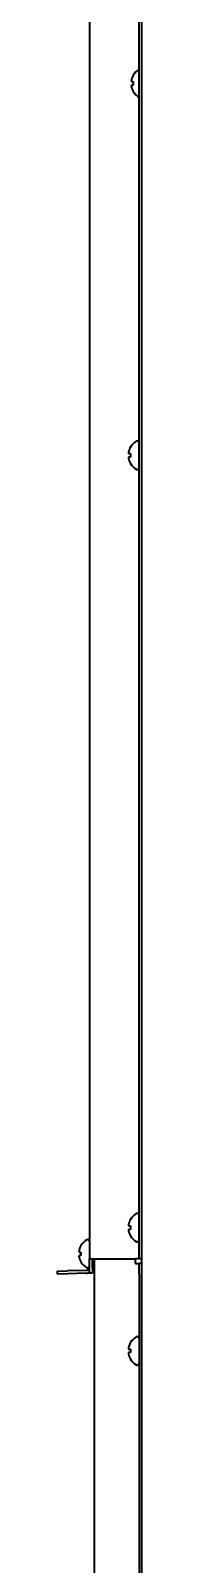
# Model space of a CAD drawing. Header units: inches. Extents: x 885 to 6823, y 710 to 5493.
# Drawn here: x 4236 to 4260, y 2609.2 to 3042.1 of the extents above; entities that cross this region are included whole.
import ezdxf

# ---------------------------------------------------------------- set-up
doc = ezdxf.new("R2010")
doc.units = ezdxf.units.IN
doc.layers.add('1', color=7, linetype='Continuous', true_color=0xffffff)

msp = doc.modelspace()

# ---------------------------------------------------------------- linework, layer by layer
at = {"layer": '1', "color": 7, "linetype": 'Continuous', "lineweight": 35}
for p, q in [((4245.19, 4019.66), (4245.19, 2695.46)), ((4259.19, 2697.46), (4259.19, 4008.35)), ((4259.99, 2356.86), (4259.99, 4008.35)), ((4259.99, 2356.86), (4259.99, 4008.35)), ((4257.51, 3029.56), (4257.54, 3029.56)), ((4257.54, 3024.96), (4257.51, 3024.96)), ((4256.71, 2924.56), (4256.74, 2924.56)), ((4258.79, 2926.26), (4258.59, 2926.26)), ((4256.74, 2919.96), (4256.71, 2919.96)), ((4258.59, 2918.26), (4258.79, 2918.26)), ((4256.71, 2706.56), (4256.74, 2706.56)), ((4258.79, 2708.26), (4258.59, 2708.26)), ((4256.74, 2701.96), (4256.71, 2701.96)), ((4242.71, 2699.16), (4242.74, 2699.16)), ((4244.79, 2700.86), (4244.59, 2700.86)), ((4258.59, 2700.26), (4258.79, 2700.26)), ((4259.19, 2695.46), (4259.19, 2697.46)), ((4242.74, 2694.56), (4242.71, 2694.56)), ((4244.59, 2692.86), (4244.79, 2692.86)), ((4245.19, 2695.46), (4246.99, 2695.46)), ((4245.19, 2692.77), (4245.19, 2695.46)), ((4245.19, 2691.46), (4245.19, 2692.77)), ((4245.99, 2692.77), (4245.99, 2695.46)), ((4245.99, 2695.26), (4246.1, 2695.26)), ((4245.99, 2692.77), (4245.99, 2691.46)), ((4246.1, 2695.26), (4246.1, 2695.46)), ((4246.1, 2695.26), (4246.39, 2694.76)), ((4246.39, 2694.76), (4246.39, 2695.46)), ((4246.39, 2694.76), (4246.49, 2694.76)), ((4246.49, 2695.45), (4246.49, 2379.46)), ((4246.99, 2695.46), (4258.19, 2695.46)), ((4259.19, 2695.46), (4258.19, 2695.46)), ((4258.19, 2694.16), (4258.19, 2695.46)), ((4258.19, 2694.16), (4259.19, 2694.16)), ((4259.99, 2695.46), (4259.19, 2695.46)), ((4259.19, 2691.16), (4259.19, 2694.16)), ((4259.99, 2694.16), (4259.19, 2694.16)), ((4235.97, 2691.91), (4238.97, 2692.01)), ((4235.97, 2691.91), (4236, 2691.11)), ((4238.99, 2691.21), (4236, 2691.11)), ((4244.22, 2692.19), (4238.97, 2692.01)), ((4244.25, 2691.39), (4238.99, 2691.21)), ((4245.19, 2691.46), (4245.99, 2691.46)), ((4259.19, 2691.16), (4259.19, 2382.46)), ((4256.71, 2671.76), (4256.74, 2671.76)), ((4258.79, 2673.46), (4258.59, 2673.46)), ((4256.74, 2667.16), (4256.71, 2667.16)), ((4258.59, 2665.46), (4258.79, 2665.46))]:
    msp.add_line(p, q, dxfattribs=at)
for centre, radius, start, end in [((4261.61, 3027.06), 4.8, 120.3012, 148.4186), ((4261.29, 3027.26), 3.78, 172.3959, 179.9965), ((4261.29, 3027.26), 3.78, 180.0035, 187.6041), ((4261.61, 3027.45), 4.8, 211.5837, 239.6988), ((4260.49, 2922.26), 3.78, 172.3959, 179.9965), ((4260.49, 2922.26), 3.78, 180.0035, 187.6041), ((4260.81, 2922.06), 4.8, 120.3012, 148.4186), ((4258.59, 2925.86), 0.4, 90, 120.3012), ((4258.79, 2925.86), 0.4, 0, 90), ((4260.81, 2922.45), 4.8, 211.5837, 239.6988), ((4258.59, 2918.66), 0.4, 239.6988, 270), ((4258.79, 2918.66), 0.4, 270, 0), ((4260.81, 2704.06), 4.8, 120.3012, 148.4186), ((4258.59, 2707.86), 0.4, 90, 120.3012), ((4258.79, 2707.86), 0.4, 0, 90), ((4260.49, 2704.26), 3.78, 172.3959, 179.9965), ((4260.49, 2704.26), 3.78, 180.0035, 187.6041), ((4260.81, 2704.45), 4.8, 211.5837, 239.6988), ((4246.49, 2696.86), 3.78, 172.3959, 179.9965), ((4246.81, 2696.66), 4.8, 120.3012, 148.4186), ((4244.59, 2700.46), 0.4, 90, 120.3012), ((4244.79, 2700.46), 0.4, 0, 90), ((4258.59, 2700.66), 0.4, 239.6988, 270), ((4258.79, 2700.66), 0.4, 270, 0), ((4246.49, 2696.86), 3.78, 180.0035, 187.6041), ((4246.81, 2697.05), 4.8, 211.5837, 239.6988), ((4244.19, 2693.19), 1, 272, 0), ((4244.59, 2693.26), 0.4, 239.6988, 270), ((4244.79, 2693.26), 0.4, 270, 0), ((4244.19, 2693.19), 1.8, 272, 303.749), ((4260.81, 2669.26), 4.8, 120.3012, 148.4186), ((4258.59, 2673.06), 0.4, 90, 120.3012), ((4258.79, 2673.06), 0.4, 0, 90), ((4260.49, 2669.46), 3.78, 172.3959, 179.9965), ((4260.49, 2669.46), 3.78, 180.0035, 187.6041), ((4260.81, 2669.65), 4.8, 211.5837, 239.6988), ((4258.59, 2665.86), 0.4, 239.6988, 270), ((4258.79, 2665.86), 0.4, 270, 0)]:
    msp.add_arc(centre, radius, start, end, dxfattribs=at)
for points in [[(4256.99, 3028.26), (4256.99, 3028.23), (4256.99, 3028.18), (4256.98, 3028.1), (4256.98, 3028.03), (4256.98, 3027.96), (4256.98, 3027.89), (4256.99, 3027.82), (4256.99, 3027.78), (4256.99, 3027.76)], [(4256.99, 3026.76), (4256.99, 3026.73), (4256.99, 3026.68), (4256.98, 3026.61), (4256.98, 3026.54), (4256.98, 3026.47), (4256.98, 3026.4), (4256.99, 3026.33), (4256.99, 3026.28), (4256.99, 3026.26)], [(4256.99, 3027.76), (4257.01, 3027.76), (4257.04, 3027.76), (4257.09, 3027.76), (4257.14, 3027.76), (4257.21, 3027.76), (4257.27, 3027.76), (4257.35, 3027.76), (4257.43, 3027.76), (4257.51, 3027.76), (4257.54, 3027.76)], [(4256.99, 3026.26), (4257.01, 3026.2), (4257.04, 3026.09), (4257.09, 3025.93), (4257.14, 3025.77), (4257.21, 3025.62), (4257.27, 3025.47), (4257.35, 3025.31), (4257.43, 3025.14), (4257.51, 3025.02), (4257.54, 3024.96)], [(4256.19, 2923.26), (4256.19, 2923.23), (4256.19, 2923.18), (4256.18, 2923.1), (4256.18, 2923.03), (4256.18, 2922.96), (4256.18, 2922.89), (4256.19, 2922.82), (4256.19, 2922.78), (4256.19, 2922.76)], [(4256.19, 2922.76), (4256.21, 2922.76), (4256.24, 2922.76), (4256.29, 2922.76), (4256.34, 2922.76), (4256.41, 2922.76), (4256.47, 2922.76), (4256.55, 2922.76), (4256.63, 2922.76), (4256.71, 2922.76), (4256.74, 2922.76)], [(4256.19, 2921.76), (4256.19, 2921.73), (4256.19, 2921.68), (4256.18, 2921.61), (4256.18, 2921.54), (4256.18, 2921.47), (4256.18, 2921.4), (4256.19, 2921.33), (4256.19, 2921.28), (4256.19, 2921.26)], [(4256.19, 2921.26), (4256.21, 2921.2), (4256.24, 2921.09), (4256.29, 2920.93), (4256.34, 2920.77), (4256.41, 2920.62), (4256.47, 2920.47), (4256.55, 2920.31), (4256.63, 2920.14), (4256.71, 2920.02), (4256.74, 2919.96)], [(4256.19, 2705.26), (4256.19, 2705.23), (4256.19, 2705.18), (4256.18, 2705.1), (4256.18, 2705.03), (4256.18, 2704.96), (4256.18, 2704.89), (4256.19, 2704.82), (4256.19, 2704.78), (4256.19, 2704.76)], [(4256.19, 2703.76), (4256.19, 2703.73), (4256.19, 2703.68), (4256.18, 2703.61), (4256.18, 2703.54), (4256.18, 2703.47), (4256.18, 2703.4), (4256.19, 2703.33), (4256.19, 2703.28), (4256.19, 2703.26)], [(4256.19, 2704.76), (4256.21, 2704.76), (4256.24, 2704.76), (4256.29, 2704.76), (4256.34, 2704.76), (4256.41, 2704.76), (4256.47, 2704.76), (4256.55, 2704.76), (4256.63, 2704.76), (4256.71, 2704.76), (4256.74, 2704.76)], [(4256.19, 2703.26), (4256.21, 2703.2), (4256.24, 2703.09), (4256.29, 2702.93), (4256.34, 2702.77), (4256.41, 2702.62), (4256.47, 2702.47), (4256.55, 2702.31), (4256.63, 2702.14), (4256.71, 2702.02), (4256.74, 2701.96)], [(4242.19, 2697.86), (4242.19, 2697.83), (4242.19, 2697.78), (4242.18, 2697.7), (4242.18, 2697.63), (4242.18, 2697.56), (4242.18, 2697.49), (4242.19, 2697.42), (4242.19, 2697.38), (4242.19, 2697.36)], [(4242.19, 2697.36), (4242.21, 2697.36), (4242.24, 2697.36), (4242.29, 2697.36), (4242.34, 2697.36), (4242.41, 2697.36), (4242.47, 2697.36), (4242.55, 2697.36), (4242.63, 2697.36), (4242.71, 2697.36), (4242.74, 2697.36)], [(4242.19, 2696.36), (4242.19, 2696.33), (4242.19, 2696.28), (4242.18, 2696.21), (4242.18, 2696.14), (4242.18, 2696.07), (4242.18, 2696), (4242.19, 2695.93), (4242.19, 2695.88), (4242.19, 2695.86)], [(4242.19, 2695.86), (4242.21, 2695.8), (4242.24, 2695.69), (4242.29, 2695.53), (4242.34, 2695.37), (4242.41, 2695.22), (4242.47, 2695.07), (4242.55, 2694.91), (4242.63, 2694.74), (4242.71, 2694.62), (4242.74, 2694.56)], [(4256.19, 2670.46), (4256.19, 2670.43), (4256.19, 2670.38), (4256.18, 2670.3), (4256.18, 2670.23), (4256.18, 2670.16), (4256.18, 2670.09), (4256.19, 2670.02), (4256.19, 2669.98), (4256.19, 2669.96)], [(4256.19, 2668.96), (4256.19, 2668.93), (4256.19, 2668.88), (4256.18, 2668.81), (4256.18, 2668.74), (4256.18, 2668.67), (4256.18, 2668.6), (4256.19, 2668.53), (4256.19, 2668.48), (4256.19, 2668.46)], [(4256.19, 2669.96), (4256.21, 2669.96), (4256.24, 2669.96), (4256.29, 2669.96), (4256.34, 2669.96), (4256.41, 2669.96), (4256.47, 2669.96), (4256.55, 2669.96), (4256.63, 2669.96), (4256.71, 2669.96), (4256.74, 2669.96)], [(4256.19, 2668.46), (4256.21, 2668.4), (4256.24, 2668.29), (4256.29, 2668.13), (4256.34, 2667.97), (4256.41, 2667.82), (4256.47, 2667.67), (4256.55, 2667.51), (4256.63, 2667.34), (4256.71, 2667.22), (4256.74, 2667.16)]]:
    msp.add_open_spline(points, degree=3, dxfattribs=at)
for points in [[(4257.54, 3029.56), (4257.42, 3029.35), (4257.31, 3029.14), (4257.17, 3028.82), (4257.13, 3028.71), (4257.06, 3028.48), (4257.02, 3028.37), (4256.99, 3028.26)], [(4257.54, 3026.76), (4257.42, 3026.76), (4257.31, 3026.76), (4257.17, 3026.76), (4257.13, 3026.76), (4257.06, 3026.76), (4257.02, 3026.76), (4256.99, 3026.76)], [(4256.74, 2924.56), (4256.62, 2924.35), (4256.51, 2924.14), (4256.37, 2923.82), (4256.33, 2923.71), (4256.26, 2923.48), (4256.22, 2923.37), (4256.19, 2923.26)], [(4256.74, 2921.76), (4256.62, 2921.76), (4256.51, 2921.76), (4256.37, 2921.76), (4256.33, 2921.76), (4256.26, 2921.76), (4256.22, 2921.76), (4256.19, 2921.76)], [(4256.74, 2706.56), (4256.62, 2706.35), (4256.51, 2706.14), (4256.37, 2705.82), (4256.33, 2705.71), (4256.26, 2705.48), (4256.22, 2705.37), (4256.19, 2705.26)], [(4256.74, 2703.76), (4256.62, 2703.76), (4256.51, 2703.76), (4256.37, 2703.76), (4256.33, 2703.76), (4256.26, 2703.76), (4256.22, 2703.76), (4256.19, 2703.76)], [(4242.74, 2699.16), (4242.62, 2698.95), (4242.51, 2698.74), (4242.37, 2698.42), (4242.33, 2698.31), (4242.26, 2698.08), (4242.22, 2697.97), (4242.19, 2697.86)], [(4242.74, 2696.36), (4242.62, 2696.36), (4242.51, 2696.36), (4242.37, 2696.36), (4242.33, 2696.36), (4242.26, 2696.36), (4242.22, 2696.36), (4242.19, 2696.36)], [(4256.74, 2671.76), (4256.62, 2671.55), (4256.51, 2671.34), (4256.37, 2671.02), (4256.33, 2670.91), (4256.26, 2670.68), (4256.22, 2670.57), (4256.19, 2670.46)], [(4256.74, 2668.96), (4256.62, 2668.96), (4256.51, 2668.96), (4256.37, 2668.96), (4256.33, 2668.96), (4256.26, 2668.96), (4256.22, 2668.96), (4256.19, 2668.96)]]:
    msp.add_open_spline(points, degree=3, knots=[0, 0, 0, 0, 0.5, 0.5, 0.75, 0.75, 1, 1, 1, 1], dxfattribs=at)

doc.saveas('drawing.dxf')
